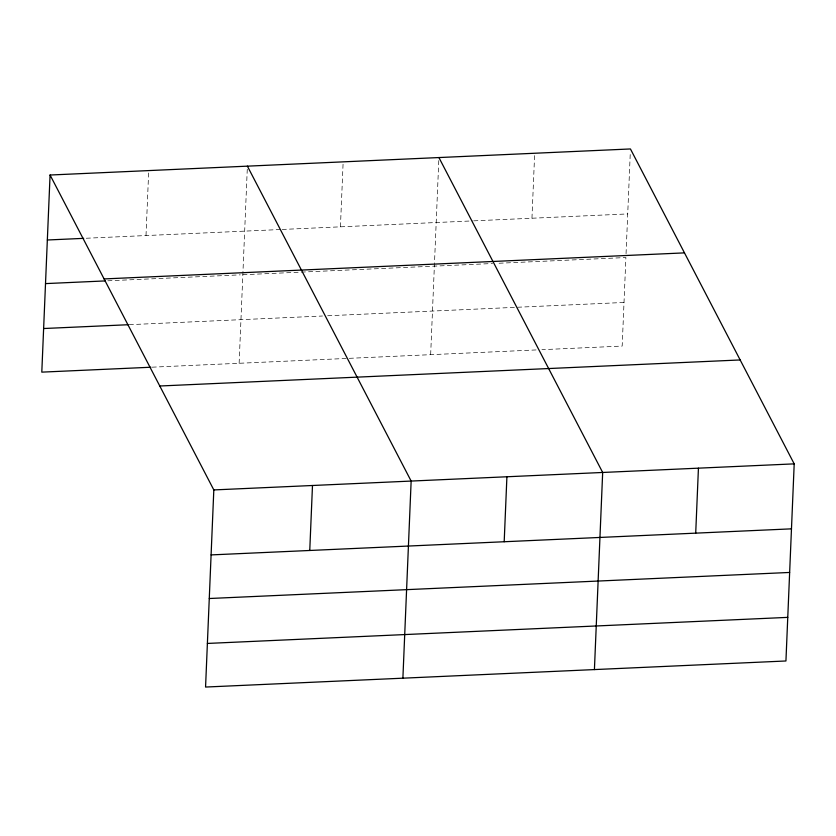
<?xml version="1.0" encoding="UTF-8"?>
<svg xmlns="http://www.w3.org/2000/svg" width="836" height="836" viewBox="0 0 836 836"><rect width="100%" height="100%" fill="white"/><g stroke="black" fill="none" stroke-linecap="round" stroke-linejoin="round"><path stroke-width="0.63" stroke-dasharray="4.18 3.13" d="M146.007 235.564L148.724 170.586M239.127 363.273L247.393 166.155M340.43 226.828L343.157 161.85M430.655 354.673L438.858 158.85M531.957 218.227L534.685 153.249M626.049 253.684L630.229 154.148M86.286 238.239L280.906 229.503M282.192 229.451L472.424 220.903M473.719 220.85L627.721 213.932M107.823 280.802L240.245 274.856M242.837 274.741L492.603 263.518M499.071 263.236L625.892 257.54L622.183 346.073L541.947 349.678M129.308 324.681L322.487 316.008M327.66 315.768L624.011 302.465M152.152 367.182L536.775 349.908"/><path stroke-width="1.25" d="M50.066 175.017L213.817 489.927L205.562 687.046L785.934 660.983L794.2 463.865L630.438 148.954L50.066 175.017L41.8 372.135L150.846 367.234M309.759 550.475L312.486 485.497M402.889 678.184L411.145 481.066L247.393 166.155M504.192 541.749L506.909 476.771M594.417 669.584L602.672 472.465L438.921 157.555M695.709 533.149L698.436 468.17M47.338 239.995L83.684 238.354M104.103 278.931L684.485 252.88M45.51 283.603L105.231 280.917M43.629 328.527L128.012 324.734M159.78 386.002L740.163 359.95M213.817 489.927L794.2 463.865M211.09 554.905L791.473 528.843M209.272 598.513L789.644 572.451M207.38 643.438L787.763 617.376"/></g></svg>
